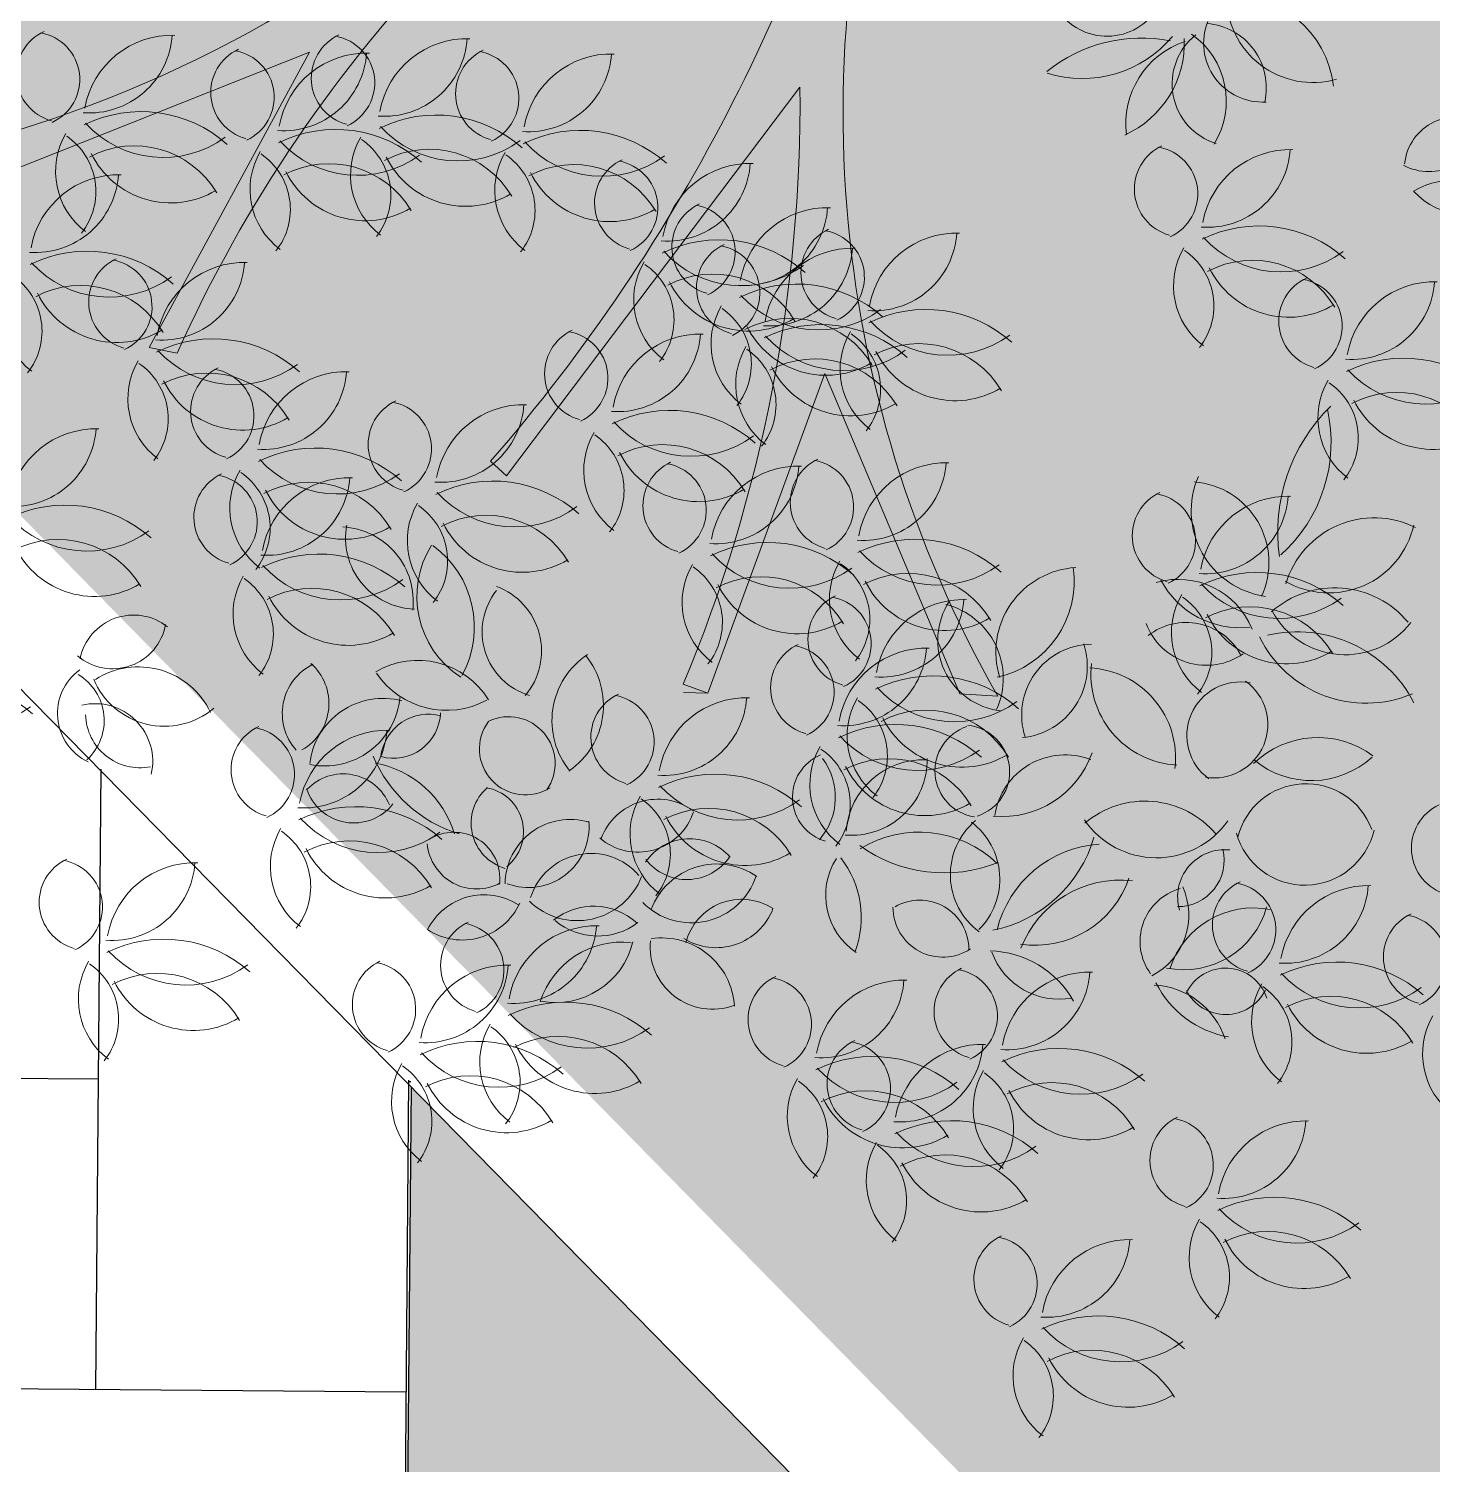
# Model space of a CAD drawing. Header units: millimetres. Extents: x 793 to 3159, y 750 to 2095.
# Drawn here: x 1207.802 to 1210.099, y 989.484 to 991.834 of the extents above; entities that cross this region are included whole.
import ezdxf

# ---------------------------------------------------------------- set-up
doc = ezdxf.new("R2010")
doc.units = ezdxf.units.MM
doc.linetypes.add('CENTER', pattern=[50.8, 31.75, -6.35, 6.35, -6.35])
doc.linetypes.add('CONTINUA', pattern=[0])
for name, color, linetype in [('A-BANQUETA', 8, 'Continuous'), ('A-PISOS', 252, 'Continuous'), ('A-VEGETACION', 65, 'Continuous')]:
    doc.layers.add(name, color=color, linetype=linetype)
doc.layers.add('JUNTA DE CONTROL', color=7, linetype='Continuous', true_color=0xf43e0b)
pattern_1 = [(50, (-2174.8441, -711.9263), (1.8218467, -0.1593909), [0.1905, -2.0955]), (355, (-2174.8441, -711.9263), (-0.3524342, 1.9105685), [0.1524, -1.6764058]), (100.451445, (-2174.6923, -711.9396), (1.4694125, 1.7511775), [0.1619001, -1.7809024]), (46.1842, (-2174.844, -711.4183), (2.7107904, -0.4204233), [0.28575, -3.14325]), (96.63556, (-2174.6182, -711.4533), (2.3740413, 2.4742612), [0.2428502, -2.671356]), (351.18415, (-2174.844, -711.4183), (2.3740413, 2.4742612), [0.2285997, -2.5145973]), (21, (-2174.5901, -711.5453), (1.5161439, -1.022652), [0.1905, -2.0955]), (326, (-2174.5901, -711.5453), (0.6180203, 1.8418797), [0.1524, -1.6764]), (71.451445, (-2174.4638, -711.6305), (2.1341642, 0.8192277), [0.1619001, -1.7808994]), (37.5, (-2174.8441, -711.9263), (0.03088603, 0.84555039), [0, -1.65608, 0, -1.7018, 0, -1.68275]), (7.5, (-2174.8441, -711.9263), (0.66819663, 1.00180575), [0, -0.97028, 0, -1.61798, 0, -0.64135]), (327.5, (-2175.4105, -711.9263), (1.35590595, -0.05728744), [0, -0.635, 0, -1.9812, 0, -2.6289]), (317.5, (-2175.6645, -711.9263), (1.4812918, 0.2542649), [0, -0.8255, 0, -1.31572, 0, -1.8669])]

# ---------------------------------------------------------------- blocks, each defined once
blk = doc.blocks.new('A$C15914C01')
at = {"layer": 'A-PISOS', "linetype": 'CONTINUA', "ltscale": 0.5}
h = blk.add_hatch(dxfattribs=at)
h.set_pattern_fill('AR-CONC', color=250, scale=0.01)
h.set_pattern_definition(pattern_1)
h.paths.add_polyline_path([(34.8168, -42.8196), (32.6278, -43.153), (34.8205, -45.9618), (37.6167, -49.5446), (37.8168, -49.3615), (37.8119, -45.957), (37.2624, -45.9569), (35.0767, -43.153)])
h.paths.add_polyline_path([(37.8168, -31.153), (31.8168, -31.153), (31.8168, -34.153), (37.8168, -34.153)])
h.paths.add_polyline_path([(37.8168, -28.153), (31.8168, -28.153), (31.8168, -31.153), (37.8168, -31.153)])
h.paths.add_polyline_path([(37.8168, -25.153), (31.8168, -25.153), (31.8168, -28.153), (37.8168, -28.153)])
h.paths.add_polyline_path([(37.8168, -22.153), (31.8168, -22.153), (31.8168, -25.153), (37.8168, -25.153)])
h.paths.add_polyline_path([(37.8168, -19.153), (31.8168, -19.153), (31.8168, -22.153), (37.8168, -22.153)])
h.paths.add_polyline_path([(37.8168, -16.153), (31.8168, -16.153), (31.8168, -19.153), (37.8168, -19.153)])
h.paths.add_polyline_path([(37.8168, -13.153), (31.8168, -13.153), (31.8168, -16.153), (37.8168, -16.153)])
h.paths.add_polyline_path([(37.8168, -10.153), (31.8168, -10.153), (31.8168, -13.153), (37.8168, -13.153)])
h.paths.add_polyline_path([(37.8168, -7.153), (31.8168, -7.153), (31.8168, -10.153), (37.8168, -10.153)])
h.paths.add_polyline_path([(37.8168, -4.153), (31.8168, -4.153), (31.8168, -7.153), (37.8168, -7.153)])
h.paths.add_polyline_path([(37.8168, -1.153), (31.8168, -1.153), (31.8168, -4.153), (37.8168, -4.153)])
h.paths.add_polyline_path([(37.8168, 1.847), (30.6868, 1.8451), (30.685, -0.9441), (31.8168, -0.2966), (31.8168, -1.153), (37.8168, -1.153)])
h.paths.add_polyline_path([(34.59, 4.845), (30.6888, 4.8472), (30.6868, 1.8451), (34.8168, 1.847), (37.8168, 1.847), (37.8222, 3.6561), (34.5899, 3.6564)])
h.paths.add_polyline_path([(34.5903, 7.847), (30.6908, 7.8447), (30.6888, 4.8472), (34.59, 4.845)])
h.paths.add_polyline_path([(34.5906, 10.845), (30.6929, 10.847), (30.6908, 7.847), (34.5903, 7.847)])
h.paths.add_polyline_path([(34.5908, 13.845), (30.695, 13.847), (30.6929, 10.8498), (34.5906, 10.845)])
h.paths.add_polyline_path([(34.5911, 16.845), (30.6969, 16.8585), (30.6949, 13.847), (34.5908, 13.845)])
h.paths.add_polyline_path([(34.5914, 19.847), (30.6989, 19.8439), (30.6969, 16.847), (34.5911, 16.845)])
h.paths.add_polyline_path([(34.5917, 22.847), (30.701, 22.847), (30.6989, 19.847), (34.5914, 19.847)])
h.paths.add_polyline_path([(34.5919, 25.845), (30.703, 25.8545), (30.701, 22.847), (34.5917, 22.847)])
h.paths.add_polyline_path([(34.5922, 28.845), (30.705, 28.847), (30.703, 25.8545), (34.5919, 25.845)])
h.paths.add_polyline_path([(34.5925, 31.845), (30.707, 31.847), (30.705, 28.8431), (34.5922, 28.845)])
h.paths.add_polyline_path([(34.5927, 34.847), (30.7091, 34.847), (30.707, 31.847), (34.5925, 31.845)])
h.paths.add_polyline_path([(34.8168, 37.847), (30.7111, 37.8474), (30.7091, 34.847), (34.5927, 34.847), (34.5929, 37.0264), (34.8167, 37.0263)])
h.paths.add_polyline_path([(34.8168, 40.847), (30.7131, 40.8474), (30.7111, 37.8474), (34.8168, 37.847)])
h.paths.add_polyline_path([(31.8168, -35.1004), (37.8168, -35.1004), (37.8168, -34.153), (31.8168, -34.153)])
h.paths.add_polyline_path([(34.8168, -42.8196), (31.8168, -38.9711), (31.8168, -42.1142), (32.6278, -43.153)])
edge = h.paths.add_edge_path()
edge.add_arc((36.3898, 42.3598), 1.2114, 269.2435, 270.7565)
edge.add_line((36.4058, 41.1485), (36.3738, 41.1485))
h.paths.add_polyline_path([(33.4212, 52.8383), (33.4232, 55.847), (30.7232, 55.8475), (30.7212, 52.8475)])
h.paths.add_polyline_path([(33.4293, 64.8439), (33.4313, 67.847), (30.7313, 67.8588), (30.7293, 64.847)])
h.paths.add_polyline_path([(33.4253, 58.8475), (33.4273, 61.8475), (30.7273, 61.8475), (30.7252, 58.8475)])
h.paths.add_polyline_path([(33.4273, 61.847), (33.4293, 64.847), (30.7293, 64.8469), (30.7273, 61.847)])
h.paths.add_polyline_path([(33.4232, 55.8473), (33.4252, 58.8443), (30.7252, 58.8521), (30.7233, 55.8475)])
h.paths.add_polyline_path([(33.4192, 49.8415), (33.4212, 52.8413), (30.7212, 52.8475), (30.7192, 49.8415)])
h.paths.add_polyline_path([(33.4172, 46.8418), (33.4192, 49.8415), (30.7192, 49.8415), (30.7171, 46.8418)])
edge = h.paths.add_edge_path()
edge.add_line((33.4164, 45.5627), (33.4172, 46.8418))
edge.add_line((33.4172, 46.8418), (30.7171, 46.8418))
edge.add_line((30.7171, 46.8418), (30.7131, 40.8474))
edge.add_line((30.7131, 40.8474), (34.8168, 40.847))
edge.add_line((34.8168, 40.847), (34.8168, 43.672))
edge.add_arc((35.4163, 45.58), 2, 180.4964, 252.5566, ccw=False)
edge = h.paths.add_edge_path()
edge.add_line((33.4183, 67.8436), (33.4463, 70.8436))
edge.add_line((33.4463, 70.8436), (31.8168, 70.8493))
edge.add_line((31.8168, 70.8493), (29.2404, 70.847))
edge.add_arc((28.732, 68.9127), 2, -0.0386, 75.2748, ccw=False)
edge.add_line((30.732, 68.9114), (30.7313, 67.8475))
edge.add_line((30.7313, 67.8475), (33.4183, 67.8436))
edge = h.paths.add_edge_path()
edge.add_line((33.4333, 70.8393), (33.4337, 71.5955))
edge.add_arc((31.4338, 71.5781), 2, 0.4964, 78.8828)
edge.add_line((31.8194, 73.5406), (31.8168, 70.847))
edge.add_line((31.8168, 70.847), (33.4333, 70.8393))
h = blk.add_hatch(dxfattribs=at)
h.set_pattern_fill('AR-HBONE', color=250, scale=0.005, angle=45)
h.set_pattern_definition([(90, (-2174.8441, -711.9263), (-0.508, 0.508), [1.524, -0.508]), (180, (-2174.8441, -711.4183), (-0.508, 0.508), [1.524, -0.508])])
h.paths.add_polyline_path([(28.8245, 0.6437), (27.8734, 1.5882), (25.8168, -0.4277), (25.8168, -1.153), (28.8168, -1.153)])
h.paths.add_polyline_path([(28.8168, -1.153), (25.8168, -1.153), (25.8168, -4.153), (28.8168, -4.153)])
h.paths.add_polyline_path([(28.8168, -4.153), (25.8168, -4.153), (25.8168, -7.153), (28.8168, -7.153)])
h.paths.add_polyline_path([(28.8168, -7.153), (25.8168, -7.153), (25.8168, -10.153), (28.8168, -10.153)])
h.paths.add_polyline_path([(28.8168, -10.153), (25.8168, -10.153), (25.8168, -13.153), (28.8168, -13.153)])
h.paths.add_polyline_path([(28.8168, -13.153), (25.8168, -13.153), (25.8168, -16.153), (28.8168, -16.153)])
h.paths.add_polyline_path([(28.8168, -16.153), (25.8168, -16.153), (25.8168, -19.153), (28.8168, -19.153)])
h.paths.add_polyline_path([(28.8168, -19.153), (25.8168, -19.153), (25.8168, -22.153), (28.8168, -22.153)])
h.paths.add_polyline_path([(28.8168, -22.153), (25.8168, -22.153), (25.8168, -25.153), (28.8168, -25.153)])
h.paths.add_polyline_path([(28.8168, -25.153), (25.8168, -25.153), (25.8168, -28.153), (28.8168, -28.153)])
h.paths.add_polyline_path([(28.8168, -28.153), (25.8168, -28.153), (25.8168, -31.153), (28.8168, -31.153)])
h.paths.add_polyline_path([(28.8168, -31.153), (25.8168, -31.153), (25.8168, -33.7825), (25.8168, -34.4282), (28.8168, -34.153)])
h.paths.add_polyline_path([(28.8168, -37.153), (27.9607, -37.1746), (28.8218, -38.2776)])
h.paths.add_polyline_path([(28.8168, -34.153), (25.8168, -34.4282), (27.9607, -37.1746), (28.8168, -37.153)])
h = blk.add_hatch(dxfattribs=at)
h.set_pattern_fill('AR-CONC', color=250, scale=0.01)
h.set_pattern_definition(pattern_1)
h.paths.add_polyline_path([(31.8168, -38.9711), (28.8168, -35.1225), (28.8218, -38.2776), (31.8168, -42.1142)])
h.paths.add_polyline_path([(28.8168, -35.1), (31.8168, -35.1), (31.8168, -0.2966), (30.6849, -0.9441), (30.4022, -0.9439), (28.8168, 0.6436)])
at = {"layer": 'A-PISOS', "color": 250, "linetype": 'CONTINUA', "ltscale": 0.5}
blk.add_line((28.8168, 0.6436), (28.8168, -35.0998), dxfattribs=at)
blk = doc.blocks.new('XR-CONJUNTO$0$A$C458D45B7')
at = {"lineweight": 0, "extrusion": (-2.43104e-07, -5.45806e-06, 1)}
blk.add_line((-0.3067, -1.749), (-0.3463, -1.7481), dxfattribs=at)
blk.add_lwpolyline([(0.1057, -1.746), (0.1681, -1.7494, -0.110183), (-0.0866, -0.95, -0.110183), (0.0225, -0.1181, 0.069274), (0.0548, -0.1083, -0.159056), (0.3751, -0.5382), (0.4313, -0.5098), (0.2694, -0.2414), (0.6188, -0.3643), (0.5483, -0.2962, -0.129481), (0.1024, -0.068, 0.184379), (0.1254, 0.0127), (0.8832, -0.1415), (0.8943, -0.0784), (0.1156, 0.0518, -0.487233), (0.1075, 0.0667, -0.157099), (0.4909, 0.4325), (0.4557, 0.4846), (0.2096, 0.2904), (0.2879, 0.6525), (0.2292, 0.5741, -0.1274), (0.063, 0.1098, -1.508538), (0.0487, 0.1166), (-0.0409, 1.3604), (-0.1014, 1.2588), (-0.0393, 0.4627, -0.187108), (-0.3498, 1.1361), (-0.3949, 1.1174), (-0.3356, 0.7801), (-0.586, 0.9428), (-0.6161, 0.9071, -0.222061), (-0.0345, 0.1193), (-0.0367, 0.1218), (-0.9935, 0.563), (-0.9683, 0.4373, -0.148996), (-0.7862, 0.3977), (-0.1177, 0.0214, -0.61159), (-0.1188, -0.006, -0.101655), (-1.381, -0.3864), (-1.4565, -0.4291), (-0.657, -0.3716, -0.12496), (-1.5382, -0.8654), (-1.5037, -0.924), (-0.968, -0.7054), (-1.2263, -1.1913), (-1.1801, -1.2004, -0.176723), (-0.0978, -0.0662, 0.164875), (-0.0374, -0.112, -0.122319), (-0.6656, -1.3725), (-0.6394, -1.3961), (-0.165, -0.7555, -0.101541), (-0.347, -1.7346), (-0.3067, -1.749), (-0.1198, -1.2235), (0.1057, -1.746)], format="xyb", close=True, dxfattribs=at)
at = {"lineweight": 0, "extrusion": (2.43104e-07, 5.45806e-06, -1)}
for centre, major_axis, start_param, end_param in [((0.5423, -0.7661), (0.1235, 0.1125, 0), 5.36207, 6.898676), ((0.673, -0.5985), (0.0953, -0.1046, 0), 0.451758, 2.314123), ((0.3358, -0.5709), (0.0714, 0.065, 0), 1.264913, 3.299305), ((0.5912, -0.6765), (0.0712, 0.0649, 0), 2.239479, 4.247459), ((0.4925, -0.7502), (0.0711, -0.0781, 0), 3.953652, 5.660875), ((-1.3694, -0.7464), (0.0578, 0.0526, 0), 2.569534, 5.006064), ((-1.4212, -0.7544), (0.0521, -0.0572, 0), 4.051015, 6.582941), ((-1.3292, -0.6723), (0.0917, -0.1007, 0), -0.777492, 0.800951), ((-1.192, -0.8251), (0.0977, -0.1073, 0), 2.477681, 3.902549), ((-0.8867, -0.7475), (0.0578, 0.0526, 0), 2.569534, 5.006064), ((-0.9384, -0.7555), (0.0521, -0.0572, 0), 4.051015, 6.582941), ((-0.8464, -0.6733), (0.0917, -0.1007, 0), -0.777492, 0.800951), ((-0.7092, -0.8262), (0.0977, -0.1073, 0), 2.477681, 3.902549), ((0.3952, -0.9166), (0.1824, 0.1661, 0), 4.763929, 5.636252), ((0.2948, -0.5436), (0.143, 0.1302, 0), 1.427963, 2.601349), ((0.5108, -0.8091), (0.1051, 0.0957, 0), 3.743488, 5.119397), ((0.2985, -0.6789), (0.1219, 0.111, 0), 0.683436, 1.880422), ((0.5462, -0.7433), (0.0689, -0.0756, 0), 1.029573, 3.198864), ((0.3985, -0.7729), (0.0993, 0.0905, 0), 6.058163, 7.566179), ((-1.051, -0.7726), (0.0578, 0.0526, 0), 2.569534, 5.006064), ((-1.1027, -0.7806), (0.0521, -0.0572, 0), 4.051015, 6.582941), ((-0.8735, -0.8513), (0.0977, -0.1073, 0), 2.477681, 3.902549), ((-0.6504, -0.7704), (0.0578, 0.0526, 0), 2.569534, 5.006064), ((-0.7022, -0.7784), (0.0521, -0.0572, 0), 4.051015, 6.582941), ((-0.6101, -0.6963), (0.0917, -0.1007, 0), -0.777492, 0.800951), ((-0.4729, -0.8491), (0.0977, -0.1073, 0), 2.477681, 3.902549), ((-1.0107, -0.6984), (0.0917, -0.1007, 0), -0.777492, 0.800951), ((-1.2408, -1.0165), (0.156, 0.1421, 0), 4.983233, 6.17178), ((-0.758, -1.0176), (0.156, 0.1421, 0), 4.983233, 6.17178), ((0.9098, -0.8788), (0.0568, -0.0624, 0), 2.393253, 4.474922), ((-0.9223, -1.0427), (0.156, 0.1421, 0), 4.983233, 6.17178), ((-0.5218, -1.0405), (0.156, 0.1421, 0), 4.983233, 6.17178), ((0.8645, -0.7958), (0.0594, -0.0652, 0), -0.726496, 1.218619), ((-1.259, -0.9037), (0.0909, 0.0828, 0), 2.943806, 4.400315), ((-1.2077, -0.7087), (0.1269, 0.1155, 0), 1.666781, 3.133707), ((-1.2519, -1.0183), (0.1055, -0.1158, 0), 3.38331, 4.908592), ((-0.7763, -0.9048), (0.0909, 0.0828, 0), 2.943806, 4.400315), ((-0.725, -0.7098), (0.1269, 0.1155, 0), 1.666781, 3.133707), ((-0.7691, -1.0194), (0.1055, -0.1158, 0), 3.38331, 4.908592), ((-1.4256, -0.9381), (0.0813, 0.074, 0), 6.042078, 7.680112), ((-0.9405, -0.9299), (0.0909, 0.0828, 0), 2.943806, 4.400315), ((-0.8892, -0.7349), (0.1269, 0.1155, 0), 1.666781, 3.133707), ((-0.9334, -1.0445), (0.1055, -0.1158, 0), 3.38331, 4.908592), ((-0.9429, -0.9392), (0.0813, 0.074, 0), 6.042078, 7.680112), ((-0.54, -0.9277), (0.0909, 0.0828, 0), 2.943806, 4.400315), ((-0.4887, -0.7327), (0.1269, 0.1155, 0), 1.666781, 3.133707), ((-0.5328, -1.0423), (0.1055, -0.1158, 0), 3.38331, 4.908592), ((0.4619, -0.9165), (0.0578, 0.0526, 0), 2.569534, 5.006064), ((0.4102, -0.9246), (0.0521, -0.0572, 0), 4.051015, 6.582941), ((0.5022, -0.8424), (0.0917, -0.1007, 0), -0.777492, 0.800951), ((0.6394, -0.9952), (0.0977, -0.1073, 0), 2.477681, 3.902549), ((-1.1946, -0.8098), (0.0974, -0.107, 0), 0.190237, 1.841773), ((-1.1071, -0.9643), (0.0813, 0.074, 0), 6.042078, 7.680112), ((-0.7118, -0.8109), (0.0974, -0.107, 0), 0.190237, 1.841773), ((-0.7066, -0.9621), (0.0813, 0.074, 0), 6.042078, 7.680112), ((-0.4213, -0.9474), (0.0578, 0.0526, 0), 2.569534, 5.006064), ((-0.4731, -0.9554), (0.0521, -0.0572, 0), 4.051015, 6.582941), ((-0.3811, -0.8732), (0.0917, -0.1007, 0), -0.777492, 0.800951), ((-0.2439, -1.0261), (0.0977, -0.1073, 0), 2.477681, 3.902549), ((0.9106, -1.0346), (0.0926, -0.1017, 0), 3.353254, 4.564957), ((-1.4151, -0.9016), (0.0917, -0.1007, 0), -0.777492, 0.800951), ((-1.2779, -1.0544), (0.0977, -0.1073, 0), 2.477681, 3.902549), ((-0.8761, -0.836), (0.0974, -0.107, 0), 0.190237, 1.841773), ((-0.4756, -0.8338), (0.0974, -0.107, 0), 0.190237, 1.841773), ((0.926, -0.8367), (0.0863, 0.0786, 0), 1.589818, 3.127586), ((-0.2941, -1.0186), (0.0578, 0.0526, 0), 2.569534, 5.006064), ((-0.3459, -1.0266), (0.0521, -0.0572, 0), 4.051015, 6.582941), ((-0.2539, -0.9445), (0.0917, -0.1007, 0), -0.777492, 0.800951), ((-0.1167, -1.0973), (0.0977, -0.1073, 0), 2.477681, 3.902549), ((0.5906, -1.1866), (0.156, 0.1421, 0), 4.983233, 6.17178), ((-0.2927, -1.2175), (0.156, 0.1421, 0), 4.983233, 6.17178), ((-0.0824, -1.0582), (0.0578, 0.0526, 0), 2.569534, 5.006064), ((-0.1341, -1.0662), (0.0521, -0.0572, 0), 4.051015, 6.582941), ((-0.0421, -0.9841), (0.0917, -0.1007, 0), -0.777492, 0.800951), ((0.0951, -1.1369), (0.0977, -0.1073, 0), 2.477681, 3.902549), ((0.6236, -0.8789), (0.1269, 0.1155, 0), 1.666781, 3.133707), ((-1.3268, -1.2458), (0.156, 0.1421, 0), 4.983233, 6.17178), ((-0.2596, -0.9097), (0.1269, 0.1155, 0), 1.666781, 3.133707), ((-0.2531, -1.0846), (0.0578, 0.0526, 0), 2.569534, 5.006064), ((-0.3048, -1.0927), (0.0521, -0.0572, 0), 4.051015, 6.582941), ((-0.2128, -1.0105), (0.0917, -0.1007, 0), -0.777492, 0.800951), ((-0.0756, -1.1634), (0.0977, -0.1073, 0), 2.477681, 3.902549), ((0.5723, -1.0738), (0.0909, 0.0828, 0), 2.943806, 4.400315), ((0.4057, -1.1082), (0.0813, 0.074, 0), 6.042078, 7.680112), ((0.5795, -1.1885), (0.1055, -0.1158, 0), 3.38331, 4.908592), ((-1.2937, -0.9381), (0.1269, 0.1155, 0), 1.666781, 3.133707), ((-1.2476, -1.1172), (0.0578, 0.0526, 0), 2.569534, 5.006064), ((-1.2994, -1.1252), (0.0521, -0.0572, 0), 4.051015, 6.582941), ((-1.2073, -1.043), (0.0917, -0.1007, 0), -0.777492, 0.800951), ((-1.0702, -1.1959), (0.0977, -0.1073, 0), 2.477681, 3.902549), ((-0.3109, -1.1047), (0.0909, 0.0828, 0), 2.943806, 4.400315), ((-0.4775, -1.1391), (0.0813, 0.074, 0), 6.042078, 7.680112), ((-0.3038, -1.2193), (0.1055, -0.1158, 0), 3.38331, 4.908592), ((0.6368, -0.9799), (0.0974, -0.107, 0), 0.190237, 1.841773), ((-1.345, -1.133), (0.0909, 0.0828, 0), 2.943806, 4.400315), ((-1.5116, -1.1674), (0.0813, 0.074, 0), 6.042078, 7.680112), ((-1.3378, -1.2477), (0.1055, -0.1158, 0), 3.38331, 4.908592), ((-0.2465, -1.0107), (0.0974, -0.107, 0), 0.190237, 1.841773), ((-0.1655, -1.2887), (0.156, 0.1421, 0), 4.983233, 6.17178), ((0.7002, -1.1307), (0.0578, 0.0526, 0), 2.569534, 5.006064), ((0.6485, -1.1387), (0.0521, -0.0572, 0), 4.051015, 6.582941), ((0.7405, -1.0565), (0.0917, -0.1007, 0), -0.777492, 0.800951), ((0.8777, -1.2094), (0.0977, -0.1073, 0), 2.477681, 3.902549), ((-1.2805, -1.0391), (0.0974, -0.107, 0), 0.190237, 1.841773), ((-0.1324, -0.9809), (0.1269, 0.1155, 0), 1.666781, 3.133707), ((0.0463, -1.3283), (0.156, 0.1421, 0), 4.983233, 6.17178), ((-0.1837, -1.1759), (0.0909, 0.0828, 0), 2.943806, 4.400315), ((-0.3503, -1.2103), (0.0813, 0.074, 0), 6.042078, 7.680112), ((-0.1766, -1.2906), (0.1055, -0.1158, 0), 3.38331, 4.908592), ((-0.1245, -1.3547), (0.156, 0.1421, 0), 4.983233, 6.17178), ((-0.1193, -1.082), (0.0974, -0.107, 0), 0.190237, 1.841773), ((0.0793, -1.0205), (0.1269, 0.1155, 0), 1.666781, 3.133707), ((-1.119, -1.3873), (0.156, 0.1421, 0), 4.983233, 6.17178), ((-0.5005, -1.2274), (0.0578, 0.0526, 0), 2.569534, 5.006064), ((-0.5522, -1.2354), (0.0521, -0.0572, 0), 4.051015, 6.582941), ((-0.4602, -1.1532), (0.0917, -0.1007, 0), -0.777492, 0.800951), ((-0.323, -1.3061), (0.0977, -0.1073, 0), 2.477681, 3.902549), ((-0.0914, -1.047), (0.1269, 0.1155, 0), 1.666781, 3.133707), ((0.028, -1.2155), (0.0909, 0.0828, 0), 2.943806, 4.400315), ((-0.1385, -1.2499), (0.0813, 0.074, 0), 6.042078, 7.680112), ((0.0352, -1.3301), (0.1055, -0.1158, 0), 3.38331, 4.908592), ((0.8289, -1.4008), (0.156, 0.1421, 0), 4.983233, 6.17178), ((-1.0859, -1.0795), (0.1269, 0.1155, 0), 1.666781, 3.133707), ((-0.1427, -1.2419), (0.0909, 0.0828, 0), 2.943806, 4.400315), ((-0.3093, -1.2764), (0.0813, 0.074, 0), 6.042078, 7.680112), ((-0.1355, -1.3566), (0.1055, -0.1158, 0), 3.38331, 4.908592), ((0.0925, -1.1216), (0.0974, -0.107, 0), 0.190237, 1.841773), ((-1.1372, -1.2745), (0.0909, 0.0828, 0), 2.943806, 4.400315), ((-1.3038, -1.3089), (0.0813, 0.074, 0), 6.042078, 7.680112), ((-1.13, -1.3891), (0.1055, -0.1158, 0), 3.38331, 4.908592), ((-0.0782, -1.148), (0.0974, -0.107, 0), 0.190237, 1.841773), ((0.862, -1.093), (0.1269, 0.1155, 0), 1.666781, 3.133707), ((-1.0791, -1.2944), (0.0578, 0.0526, 0), 2.569534, 5.006064), ((-1.1309, -1.3025), (0.0521, -0.0572, 0), 4.051015, 6.582941), ((-1.0388, -1.2203), (0.0917, -0.1007, 0), -0.777492, 0.800951), ((-0.9017, -1.3731), (0.0977, -0.1073, 0), 2.477681, 3.902549), ((0.8106, -1.288), (0.0909, 0.0828, 0), 2.943806, 4.400315), ((0.6441, -1.3224), (0.0813, 0.074, 0), 6.042078, 7.680112), ((0.8178, -1.4026), (0.1055, -0.1158, 0), 3.38331, 4.908592), ((-1.0728, -1.1806), (0.0974, -0.107, 0), 0.190237, 1.841773), ((0.8751, -1.194), (0.0974, -0.107, 0), 0.190237, 1.841773), ((-0.7881, -1.3457), (0.0578, 0.0526, 0), 2.569534, 5.006064), ((-0.8399, -1.3537), (0.0521, -0.0572, 0), 4.051015, 6.582941), ((-0.7479, -1.2715), (0.0917, -0.1007, 0), -0.777492, 0.800951), ((-0.6107, -1.4244), (0.0977, -0.1073, 0), 2.477681, 3.902549), ((-0.3719, -1.4975), (0.156, 0.1421, 0), 4.983233, 6.17178), ((0.9141, -1.4743), (0.1955, -0.2147, 0), 2.163971, 3.093217), ((0.463, -1.3312), (0.166, -0.1823, 0), -1.064666, -0.000104), ((-0.3388, -1.1897), (0.1269, 0.1155, 0), 1.666781, 3.133707), ((-1.4478, -1.3176), (0.0917, -0.1007, 0), -0.777492, 0.800951), ((-1.3106, -1.4705), (0.0977, -0.1073, 0), 2.477681, 3.902549), ((-0.9505, -1.5645), (0.156, 0.1421, 0), 4.983233, 6.17178), ((-0.3901, -1.3847), (0.0909, 0.0828, 0), 2.943806, 4.400315), ((-0.5567, -1.4191), (0.0813, 0.074, 0), 6.042078, 7.680112), ((-0.3829, -1.4993), (0.1055, -0.1158, 0), 3.38331, 4.908592), ((-0.3256, -1.2908), (0.0974, -0.107, 0), 0.190237, 1.841773), ((-0.9174, -1.2568), (0.1269, 0.1155, 0), 1.666781, 3.133707), ((-0.3375, -1.442), (0.0578, 0.0526, 0), 2.569534, 5.006064), ((-0.3893, -1.45), (0.0521, -0.0572, 0), 4.051015, 6.582941), ((-0.2972, -1.3679), (0.0917, -0.1007, 0), -0.777492, 0.800951), ((-0.16, -1.5207), (0.0977, -0.1073, 0), 2.477681, 3.902549), ((-0.0964, -1.4345), (0.0578, 0.0526, 0), 2.569534, 5.006064), ((-0.1482, -1.4425), (0.0521, -0.0572, 0), 4.051015, 6.582941), ((-0.0562, -1.3603), (0.0917, -0.1007, 0), -0.777492, 0.800951), ((0.081, -1.5132), (0.0977, -0.1073, 0), 2.477681, 3.902549), ((-1.0722, -1.4679), (0.0578, 0.0526, 0), 2.569534, 5.006064), ((-1.1239, -1.4759), (0.0521, -0.0572, 0), 4.051015, 6.582941), ((-0.9687, -1.4517), (0.0909, 0.0828, 0), 2.943806, 4.400315), ((-1.1353, -1.4861), (0.0813, 0.074, 0), 6.042078, 7.680112), ((-1.0319, -1.3937), (0.0917, -0.1007, 0), -0.777492, 0.800951), ((-0.8947, -1.5466), (0.0977, -0.1073, 0), 2.477681, 3.902549), ((-0.9615, -1.5664), (0.1055, -0.1158, 0), 3.38331, 4.908592), ((-0.6595, -1.6158), (0.156, 0.1421, 0), 4.983233, 6.17178), ((0.6228, -1.4419), (0.095, -0.1043, 0), 0.869755, 2.711845), ((0.477, -1.5278), (0.0893, -0.0981, 0), 3.949733, 5.869629), ((-0.9043, -1.3578), (0.0974, -0.107, 0), 0.190237, 1.841773), ((-0.6264, -1.308), (0.1269, 0.1155, 0), 1.666781, 3.133707), ((0.4638, -1.4838), (0.0578, 0.0526, 0), 2.569534, 5.006064), ((0.412, -1.4919), (0.0521, -0.0572, 0), 4.051015, 6.582941), ((0.5041, -1.4097), (0.0917, -0.1007, 0), -0.777492, 0.800951), ((0.6413, -1.5626), (0.0977, -0.1073, 0), 2.477681, 3.902549), ((-1.3594, -1.6618), (0.156, 0.1421, 0), 4.983233, 6.17178), ((-0.6777, -1.503), (0.0909, 0.0828, 0), 2.943806, 4.400315), ((-0.8443, -1.5374), (0.0813, 0.074, 0), 6.042078, 7.680112), ((-0.6706, -1.6176), (0.1055, -0.1158, 0), 3.38331, 4.908592), ((0.783, -1.6027), (0.1018, -0.1118, 0), 2.590682, 4.333365), ((-1.3264, -1.3541), (0.1269, 0.1155, 0), 1.666781, 3.133707), ((-0.7854, -1.4992), (0.0784, -0.0861, 0), 0.761161, 2.48284), ((-0.6133, -1.4091), (0.0974, -0.107, 0), 0.190237, 1.841773), ((0.0322, -1.7046), (0.156, 0.1421, 0), 4.983233, 6.17178), ((0.7069, -1.433), (0.0958, -0.1052, 0), -0.620898, 1.257402), ((-1.3705, -1.6637), (0.1055, -0.1158, 0), 3.38331, 4.908592), ((-0.9118, -1.6039), (0.082, -0.09, 0), 3.922895, 5.563815), ((-0.2089, -1.7121), (0.156, 0.1421, 0), 4.983233, 6.17178), ((-1.3132, -1.4551), (0.0974, -0.107, 0), 0.190237, 1.841773), ((-0.9435, -1.738), (0.156, 0.1421, 0), 4.983233, 6.17178), ((-0.6264, -1.5932), (0.1167, 0.1063, 0), 2.876809, 4.428757), ((-0.8545, -1.6456), (0.111, -0.1219, 0), 4.499583, 5.944826), ((-0.1758, -1.4043), (0.1269, 0.1155, 0), 1.666781, 3.133707), ((0.0653, -1.3968), (0.1269, 0.1155, 0), 1.666781, 3.133707), ((0.5924, -1.7539), (0.156, 0.1421, 0), 4.983233, 6.17178), ((-0.9105, -1.4302), (0.1269, 0.1155, 0), 1.666781, 3.133707), ((-0.2271, -1.5993), (0.0909, 0.0828, 0), 2.943806, 4.400315), ((-0.3937, -1.6337), (0.0813, 0.074, 0), 6.042078, 7.680112), ((-0.2199, -1.714), (0.1055, -0.1158, 0), 3.38331, 4.908592), ((0.014, -1.5918), (0.0909, 0.0828, 0), 2.943806, 4.400315), ((-0.1526, -1.6262), (0.0813, 0.074, 0), 6.042078, 7.680112), ((0.0211, -1.7064), (0.1055, -0.1158, 0), 3.38331, 4.908592), ((0.3027, -1.6758), (0.1024, 0.0933, 0), 3.565307, 5.386182), ((0.1309, -1.5621), (0.1185, 0.1079, 0), 0.583209, 2.085095), ((0.4627, -1.6858), (0.0965, 0.0879, 0), 5.163098, 6.626384), ((-0.9618, -1.6252), (0.0909, 0.0828, 0), 2.943806, 4.400315), ((-1.1284, -1.6596), (0.0813, 0.074, 0), 6.042078, 7.680112), ((-0.9546, -1.7398), (0.1055, -0.1158, 0), 3.38331, 4.908592), ((-0.1627, -1.5054), (0.0974, -0.107, 0), 0.190237, 1.841773), ((0.0784, -1.4979), (0.0974, -0.107, 0), 0.190237, 1.841773), ((0.5621, -1.4865), (0.099, -0.1087, 0), 0.621866, 1.808522), ((0.6255, -1.4462), (0.1269, 0.1155, 0), 1.666781, 3.133707), ((0.7191, -1.723), (0.1155, 0.1052, 0), 4.718896, 6.320013), ((-0.8973, -1.5313), (0.0974, -0.107, 0), 0.190237, 1.841773), ((-0.5678, -1.6507), (0.0806, 0.0734, 0), 2.594914, 4.537615), ((-0.6921, -1.6834), (0.0834, 0.0759, 0), 5.793524, 7.714733), ((-0.0655, -1.658), (0.0578, 0.0526, 0), 2.569534, 5.006064), ((-0.1173, -1.666), (0.0521, -0.0572, 0), 4.051015, 6.582941), ((-0.0252, -1.5838), (0.0917, -0.1007, 0), -0.777492, 0.800951), ((0.112, -1.7367), (0.0977, -0.1073, 0), 2.477681, 3.902549), ((0.1852, -1.6575), (0.086, 0.0783, 0), 2.417191, 4.449233), ((0.5742, -1.6411), (0.0909, 0.0828, 0), 2.943806, 4.400315), ((0.4076, -1.6756), (0.0813, 0.074, 0), 6.042078, 7.680112), ((0.5814, -1.7558), (0.1055, -0.1158, 0), 3.38331, 4.908592), ((0.0519, -1.7212), (0.0841, -0.0923, 0), 4.121445, 5.863655), ((0.6386, -1.5472), (0.0974, -0.107, 0), 0.190237, 1.841773), ((0.7347, -1.5407), (0.1002, 0.0912, 0), 1.386642, 3.372135), ((-1.2818, -1.6299), (0.0592, -0.0651, 0), -0.667272, 1.44118), ((-1.2467, -1.719), (0.0602, -0.0661, 0), 2.502227, 4.54115), ((0.508, -1.5903), (0.0709, -0.0778, 0), 0.120299, 1.944748), ((0.4762, -1.7275), (0.0685, -0.0752, 0), 3.211817, 4.937174), ((0.659, -1.8548), (0.145, -0.1593, 0), 3.642263, 4.961959), ((-0.1257, -1.738), (0.0578, 0.0526, 0), 2.569534, 5.006064), ((0.3233, -1.7786), (0.0857, 0.0781, 0), 3.557171, 5.425825), ((0.1962, -1.6996), (0.0871, 0.0794, 0), 0.417724, 2.199452), ((0.7689, -1.5609), (0.1308, -0.1436, 0), 0.328466, 1.844368), ((-0.7802, -1.8349), (0.0912, -0.1001, 0), 3.336911, 4.892596), ((-0.4314, -1.795), (0.096, 0.0875, 0), 3.183323, 4.85961), ((-0.6069, -1.7718), (0.0959, 0.0873, 0), 0.047939, 1.69324), ((-0.1774, -1.746), (0.0521, -0.0572, 0), 4.051015, 6.582941), ((-0.0854, -1.6638), (0.0917, -0.1007, 0), -0.777492, 0.800951), ((0.0518, -1.8167), (0.0977, -0.1073, 0), 2.477681, 3.902549), ((-1.2377, -1.845), (0.088, -0.0966, 0), 3.302682, 4.998485), ((-0.9126, -1.7877), (0.0666, 0.0606, 0), 3.142668, 4.98287), ((-1.0139, -1.7723), (0.0647, 0.0589, 0), 6.162681, 8.065967), ((0.0631, -1.9281), (0.156, 0.1421, 0), 4.983233, 6.17178), ((0.4688, -1.7106), (0.11, 0.1002, 0), 2.356072, 3.990407), ((0.3124, -1.849), (0.0993, -0.1091, 0), 3.920668, 5.558542), ((-1.5505, -1.9517), (0.156, 0.1421, 0), 4.983233, 6.17178), ((-1.2828, -1.7911), (0.0649, 0.0591, 0), 2.74486, 4.817126), ((-1.3815, -1.8033), (0.0647, 0.0589, 0), 5.980387, 7.844259), ((-1.1965, -1.6859), (0.0927, 0.0844, 0), 1.60107, 3.477305), ((-0.7353, -1.6424), (0.1023, 0.0932, 0), 1.804244, 3.275247), ((0.0962, -1.6203), (0.1269, 0.1155, 0), 1.666781, 3.133707), ((0.5658, -1.8099), (0.0649, 0.0591, 0), 2.928423, 5.62201), ((0.5228, -1.7922), (0.0647, 0.0589, 0), 6.067305, 8.748552), ((-1.5174, -1.6439), (0.1269, 0.1155, 0), 1.666781, 3.133707), ((-0.8369, -1.8829), (0.0813, -0.0892, 0), 2.416196, 4.128775), ((-0.9339, -1.7499), (0.0834, -0.0916, 0), -0.747496, 0.92333), ((-0.4192, -1.8221), (0.0578, 0.0526, 0), 2.569534, 5.006064), ((-0.471, -1.8301), (0.0521, -0.0572, 0), 4.051015, 6.582941), ((-0.3789, -1.7479), (0.0917, -0.1007, 0), -0.777492, 0.800951), ((-0.2418, -1.9008), (0.0977, -0.1073, 0), 2.477681, 3.902549), ((0.0449, -1.8153), (0.0909, 0.0828, 0), 2.943806, 4.400315), ((-0.1217, -1.8497), (0.0813, 0.074, 0), 6.042078, 7.680112), ((0.0521, -1.9299), (0.1055, -0.1158, 0), 3.38331, 4.908592), ((-1.3086, -1.8699), (0.07, 0.0637, 0), 5.213427, 7.235231), ((-0.7627, -1.8661), (0.0529, -0.0581, 0), 2.437983, 4.133669), ((-0.8209, -1.7829), (0.052, -0.0571, 0), -0.805592, 0.99457), ((-0.6317, -1.8666), (0.0514, -0.0564, 0), 3.434396, 6.048526), ((0.003, -2.0081), (0.156, 0.1421, 0), 4.983233, 6.17178), ((-1.2355, -1.7906), (0.0599, -0.0658, 0), 0.537292, 2.273403), ((-0.604, -1.8427), (0.0508, -0.0558, 0), 0.167275, 2.931559), ((0.1093, -1.7214), (0.0974, -0.107, 0), 0.190237, 1.841773), ((0.1426, -1.8717), (0.0564, 0.0514, 0), 2.451914, 5.122844), ((0.1123, -1.8734), (0.0513, -0.0564, 0), 3.974747, 6.706127), ((0.6938, -1.9628), (0.1114, 0.1015, 0), 4.670271, 6.083992), ((-1.0074, -1.8808), (0.0578, 0.0526, 0), 2.569534, 5.006064), ((-1.0591, -1.8888), (0.0521, -0.0572, 0), 4.051015, 6.582941), ((-0.9671, -1.8066), (0.0917, -0.1007, 0), -0.777492, 0.800951), ((-0.8299, -1.9595), (0.0977, -0.1073, 0), 2.477681, 3.902549), ((0.0361, -1.7003), (0.1269, 0.1155, 0), 1.666781, 3.133707), ((-0.0081, -2.0099), (0.1055, -0.1158, 0), 3.38331, 4.908592), ((-0.0914, -1.917), (0.0506, -0.0555, 0), 1.010889, 3.47331), ((-0.0153, -1.8953), (0.0909, 0.0828, 0), 2.943806, 4.400315), ((-0.202, -1.918), (0.0782, 0.0712, 0), 0.087647, 1.448523), ((-0.1818, -1.9297), (0.0813, 0.074, 0), 6.042078, 7.680112), ((-0.0705, -1.855), (0.0836, -0.0918, 0), -0.851667, 0.813229), ((0.0484, -1.9811), (0.0936, 0.0853, 0), 3.9493, 5.480078), ((0.1747, -1.7893), (0.1161, 0.1058, 0), 1.073021, 2.387841), ((0.2802, -1.9608), (0.0861, 0.0784, 0), 4.018379, 5.808748), ((0.6811, -1.7353), (0.109, 0.0992, 0), 1.559887, 2.985463), ((-0.6479, -1.7687), (0.1504, -0.1652, 0), 1.026125, 1.904449), ((-0.8791, -2.0337), (0.1131, -0.1242, 0), 4.05378, 5.144977), ((-0.2906, -2.0922), (0.156, 0.1421, 0), 4.983233, 6.17178), ((0.0492, -1.8013), (0.0974, -0.107, 0), 0.190237, 1.841773), ((-0.9013, -1.9679), (0.0549, -0.0603, 0), 3.061552, 5.056317), ((-0.2575, -1.7844), (0.1269, 0.1155, 0), 1.666781, 3.133707), ((0.6749, -2.0027), (0.0773, -0.0849, 0), 2.540907, 5.084101), ((-0.8787, -2.1509), (0.156, 0.1421, 0), 4.983233, 6.17178), ((-0.8847, -1.8854), (0.0601, 0.0547, 0), 1.393449, 3.554503), ((-0.6148, -1.9644), (0.057, 0.0519, 0), 2.578652, 4.726233), ((-0.6793, -1.9791), (0.0541, 0.0493, 0), 5.612257, 7.909224), ((-0.3859, -2.0219), (0.0731, 0.0665, 0), 4.229845, 6.060505), ((-0.3088, -1.9794), (0.0909, 0.0828, 0), 2.943806, 4.400315), ((-0.4754, -2.0138), (0.0813, 0.074, 0), 6.042078, 7.680112), ((-0.3017, -2.094), (0.1055, -0.1158, 0), 3.38331, 4.908592), ((0.4118, -2.0705), (0.1022, -0.1122, 0), 3.166321, 4.746743), ((0.9254, -1.9911), (0.0578, 0.0526, 0), 2.569534, 5.006064), ((-0.4195, -1.9143), (0.0708, 0.0645, 0), 1.04514, 3.011148), ((0.4287, -1.8685), (0.0962, -0.1057, 0), -0.22961, 1.697981), ((-0.8456, -1.8431), (0.1269, 0.1155, 0), 1.666781, 3.133707), ((-0.529, -2.0638), (0.0786, 0.0716, 0), 3.876768, 5.736712), ((-0.5982, -1.9703), (0.0669, -0.0735, 0), -0.935183, 1.086705), ((-0.2444, -1.8855), (0.0974, -0.107, 0), 0.190237, 1.841773), ((0.0431, -2.1571), (0.124, -0.1362, 0), 3.319613, 4.638387), ((0.2091, -2.0412), (0.0781, -0.0858, 0), 1.365148, 3.170115), ((0.0571, -2.0498), (0.0865, 0.0788, 0), 6.08891, 7.797405), ((0.6723, -1.9376), (0.0783, -0.086, 0), -0.613396, 2.029773), ((-0.8969, -2.0381), (0.0909, 0.0828, 0), 2.943806, 4.400315), ((-1.0635, -2.0725), (0.0813, 0.074, 0), 6.042078, 7.680112), ((-0.8898, -2.1527), (0.1055, -0.1158, 0), 3.38331, 4.908592), ((-0.7195, -2.0556), (0.0557, 0.0507, 0), 4.867473, 7.140226), ((-0.3332, -2.0743), (0.0644, 0.0586, 0), 4.465016, 6.303995), ((0.0809, -1.8037), (0.1587, -0.1742, 0), 0.345184, 1.356009), ((0.1198, -1.9213), (0.1593, 0.1451, 0), 1.00711, 2.105119), ((0.3506, -2.1743), (0.1247, -0.1369, 0), 2.543031, 3.801704), ((0.5426, -2.0743), (0.0571, 0.052, 0), 3.585355, 5.548075), ((0.4651, -2.0153), (0.056, 0.051, 0), 0.48544, 2.307087), ((-0.8325, -1.9442), (0.0974, -0.107, 0), 0.190237, 1.841773), ((-0.6826, -1.9915), (0.0601, 0.0547, 0), 1.804241, 3.776705), ((-0.4944, -2.1165), (0.0698, -0.0766, 0), 2.607937, 4.729847), ((-0.3391, -1.9696), (0.057, -0.0625, 0), -0.246584, 1.641422), ((0.0019, -2.0768), (0.0758, -0.0832, 0), 1.317084, 2.865627), ((-0.2105, -2.1149), (0.1171, 0.1067, 0), 0.067922, 1.089621), ((-1.3195, -2.1006), (0.0578, 0.0526, 0), 2.569534, 5.006064), ((-1.3713, -2.1086), (0.0521, -0.0572, 0), 4.051015, 6.582941), ((-1.2793, -2.0264), (0.0917, -0.1007, 0), -0.777492, 0.800951), ((-1.1421, -2.1793), (0.0977, -0.1073, 0), 2.477681, 3.902549), ((-0.2882, -2.1431), (0.0849, 0.0774, 0), 4.235337, 6.046289), ((0.3727, -2.2226), (0.1287, 0.1172, 0), 4.23806, 5.558372), ((-0.5177, -2.0103), (0.0834, 0.0759, 0), 1.098371, 3.068093), ((-0.3311, -2.0131), (0.0826, 0.0753, 0), 1.049221, 3.093477), ((0.232, -1.995), (0.1087, -0.1193, 0), -0.517411, 0.883582), ((0.4944, -2.1477), (0.0664, 0.0605, 0), 3.241774, 5.168831), ((0.3716, -2.1055), (0.0756, -0.083, 0), -1.266144, 0.247817), ((0.6009, -2.1201), (0.0578, 0.0526, 0), 2.569534, 5.006064), ((0.5491, -2.1281), (0.0521, -0.0572, 0), 4.051015, 6.582941), ((0.6412, -2.0459), (0.0917, -0.1007, 0), -0.777492, 0.800951), ((0.7784, -2.1988), (0.0977, -0.1073, 0), 2.477681, 3.902549), ((-0.6686, -2.1858), (0.0698, -0.0767, 0), 2.766974, 4.44246), ((-0.4892, -2.2044), (0.0709, -0.0778, 0), 3.19712, 4.606252), ((-0.2473, -2.1796), (0.0695, 0.0633, 0), 4.11451, 6.021325), ((0.0442, -2.1647), (0.0594, 0.0541, 0), 4.913936, 7.019776), ((0.4753, -2.0536), (0.0947, -0.104, 0), -0.571332, 0.931252), ((0.5907, -2.2354), (0.0966, -0.106, 0), 2.611195, 4.065193), ((-0.7056, -2.0532), (0.0696, -0.0764, 0), -0.413826, 1.312985), ((-0.29, -2.0656), (0.0737, 0.0671, 0), 1.096087, 2.860218), ((0.0814, -2.0955), (0.0605, 0.0551, 0), 1.717436, 3.872544), ((0.8812, -2.1699), (0.0578, 0.0526, 0), 2.569534, 5.006064), ((0.8295, -2.178), (0.0521, -0.0572, 0), 4.051015, 6.582941), ((-0.6616, -2.1976), (0.0578, 0.0526, 0), 2.569534, 5.006064), ((-0.7134, -2.2057), (0.0521, -0.0572, 0), 4.051015, 6.582941), ((-0.6214, -2.1235), (0.0917, -0.1007, 0), -0.777492, 0.800951), ((-0.4842, -2.2764), (0.0977, -0.1073, 0), 2.477681, 3.902549), ((-0.484, -2.0394), (0.0731, -0.0803, 0), 0.082053, 1.427671), ((-1.1909, -2.3707), (0.156, 0.1421, 0), 4.983233, 6.17178), ((-0.4426, -2.297), (0.1031, 0.0939, 0), 4.176659, 5.555724), ((-0.5518, -2.1279), (0.0872, -0.0958, 0), -0.604362, 0.920285), ((-0.2948, -2.1637), (0.0757, 0.0689, 0), 1.95551, 3.964827), ((-0.3769, -2.2689), (0.0879, 0.08, 0), 5.29327, 6.951225), ((-1.1578, -2.0629), (0.1269, 0.1155, 0), 1.666781, 3.133707), ((0.1574, -2.326), (0.118, 0.1075, 0), 5.462246, 6.506525), ((0.272, -2.1268), (0.0869, 0.0791, 0), 2.121846, 3.517128), ((0.7295, -2.3902), (0.156, 0.1421, 0), 4.983233, 6.17178), ((-1.2091, -2.2579), (0.0909, 0.0828, 0), 2.943806, 4.400315), ((-1.3757, -2.2923), (0.0813, 0.074, 0), 6.042078, 7.680112), ((-1.202, -2.3725), (0.1055, -0.1158, 0), 3.38331, 4.908592), ((-0.8054, -2.2632), (0.0578, 0.0526, 0), 2.569534, 5.006064), ((-0.8572, -2.2712), (0.0521, -0.0572, 0), 4.051015, 6.582941), ((-0.7651, -2.1891), (0.0917, -0.1007, 0), -0.777492, 0.800951), ((-0.6279, -2.3419), (0.0977, -0.1073, 0), 2.477681, 3.902549), ((0.1466, -2.2658), (0.0578, 0.0526, 0), 2.569534, 5.006064), ((0.0949, -2.2738), (0.0521, -0.0572, 0), 4.051015, 6.582941), ((0.1869, -2.1917), (0.0917, -0.1007, 0), -0.777492, 0.800951), ((0.3241, -2.3445), (0.0977, -0.1073, 0), 2.477681, 3.902549), ((0.5455, -2.2619), (0.0525, 0.0478, 0), 4.308395, 6.697311), ((0.7626, -2.0824), (0.1269, 0.1155, 0), 1.666781, 3.133707), ((-1.1447, -2.164), (0.0974, -0.107, 0), 0.190237, 1.841773), ((-0.1575, -2.2819), (0.0578, 0.0526, 0), 2.569534, 5.006064), ((-0.2092, -2.29), (0.0521, -0.0572, 0), 4.051015, 6.582941), ((-0.1172, -2.2078), (0.0917, -0.1007, 0), -0.777492, 0.800951), ((0.02, -2.3606), (0.0977, -0.1073, 0), 2.477681, 3.902549), ((0.4237, -2.3478), (0.0947, 0.0862, 0), 5.4867, 6.696734), ((0.5785, -2.1404), (0.1114, -0.1224, 0), 0.907109, 1.835464), ((0.5454, -2.1943), (0.0536, 0.0488, 0), 1.197735, 3.396556), ((0.7113, -2.2774), (0.0909, 0.0828, 0), 2.943806, 4.400315), ((0.5447, -2.3118), (0.0813, 0.074, 0), 6.042078, 7.680112), ((0.7185, -2.392), (0.1055, -0.1158, 0), 3.38331, 4.908592), ((-0.533, -2.4677), (0.156, 0.1421, 0), 4.983233, 6.17178), ((0.7757, -2.1835), (0.0974, -0.107, 0), 0.190237, 1.841773), ((-0.4999, -2.16), (0.1269, 0.1155, 0), 1.666781, 3.133707), ((0.9916, -2.3272), (0.0909, 0.0828, 0), 2.943806, 4.400315), ((-0.5512, -2.3549), (0.0909, 0.0828, 0), 2.943806, 4.400315), ((-0.7178, -2.3894), (0.0813, 0.074, 0), 6.042078, 7.680112), ((-0.5441, -2.4696), (0.1055, -0.1158, 0), 3.38331, 4.908592), ((-0.6768, -2.5333), (0.156, 0.1421, 0), 4.983233, 6.17178), ((-0.4868, -2.261), (0.0974, -0.107, 0), 0.190237, 1.841773), ((-0.0288, -2.552), (0.156, 0.1421, 0), 4.983233, 6.17178), ((-0.0273, -2.3857), (0.0578, 0.0526, 0), 2.569534, 5.006064), ((-0.0791, -2.3937), (0.0521, -0.0572, 0), 4.051015, 6.582941), ((0.0129, -2.3115), (0.0917, -0.1007, 0), -0.777492, 0.800951), ((0.1501, -2.4644), (0.0977, -0.1073, 0), 2.477681, 3.902549), ((0.2753, -2.5359), (0.156, 0.1421, 0), 4.983233, 6.17178), ((-0.6437, -2.2255), (0.1269, 0.1155, 0), 1.666781, 3.133707), ((0.3084, -2.2281), (0.1269, 0.1155, 0), 1.666781, 3.133707), ((-0.695, -2.4205), (0.0909, 0.0828, 0), 2.943806, 4.400315), ((-0.8616, -2.4549), (0.0813, 0.074, 0), 6.042078, 7.680112), ((-0.6878, -2.5352), (0.1055, -0.1158, 0), 3.38331, 4.908592), ((0.0043, -2.2443), (0.1269, 0.1155, 0), 1.666781, 3.133707), ((0.257, -2.4231), (0.0909, 0.0828, 0), 2.943806, 4.400315), ((0.0905, -2.4575), (0.0813, 0.074, 0), 6.042078, 7.680112), ((0.2642, -2.5377), (0.1055, -0.1158, 0), 3.38331, 4.908592), ((-0.6305, -2.3266), (0.0974, -0.107, 0), 0.190237, 1.841773), ((-0.0471, -2.4392), (0.0909, 0.0828, 0), 2.943806, 4.400315), ((-0.2136, -2.4736), (0.0813, 0.074, 0), 6.042078, 7.680112), ((-0.0399, -2.5539), (0.1055, -0.1158, 0), 3.38331, 4.908592), ((0.3215, -2.3292), (0.0974, -0.107, 0), 0.190237, 1.841773), ((0.0174, -2.3453), (0.0974, -0.107, 0), 0.190237, 1.841773), ((0.1013, -2.6558), (0.156, 0.1421, 0), 4.983233, 6.17178), ((0.5023, -2.5061), (0.0578, 0.0526, 0), 2.569534, 5.006064), ((0.4505, -2.5141), (0.0521, -0.0572, 0), 4.051015, 6.582941), ((0.5426, -2.4319), (0.0917, -0.1007, 0), -0.777492, 0.800951), ((0.6798, -2.5848), (0.0977, -0.1073, 0), 2.477681, 3.902549), ((0.1344, -2.348), (0.1269, 0.1155, 0), 1.666781, 3.133707), ((0.0831, -2.543), (0.0909, 0.0828, 0), 2.943806, 4.400315), ((-0.0835, -2.5774), (0.0813, 0.074, 0), 6.042078, 7.680112), ((0.0902, -2.6576), (0.1055, -0.1158, 0), 3.38331, 4.908592), ((0.1475, -2.4491), (0.0974, -0.107, 0), 0.190237, 1.841773), ((0.6309, -2.7762), (0.156, 0.1421, 0), 4.983233, 6.17178), ((0.6127, -2.6634), (0.0909, 0.0828, 0), 2.943806, 4.400315), ((0.4461, -2.6978), (0.0813, 0.074, 0), 6.042078, 7.680112), ((0.664, -2.4684), (0.1269, 0.1155, 0), 1.666781, 3.133707), ((0.6199, -2.778), (0.1055, -0.1158, 0), 3.38331, 4.908592), ((0.2159, -2.7031), (0.0578, 0.0526, 0), 2.569534, 5.006064), ((0.1641, -2.7111), (0.0521, -0.0572, 0), 4.051015, 6.582941), ((0.2562, -2.629), (0.0917, -0.1007, 0), -0.777492, 0.800951), ((0.3934, -2.7818), (0.0977, -0.1073, 0), 2.477681, 3.902549), ((0.6771, -2.5695), (0.0974, -0.107, 0), 0.190237, 1.841773), ((0.3445, -2.9732), (0.156, 0.1421, 0), 4.983233, 6.17178), ((0.3776, -2.6654), (0.1269, 0.1155, 0), 1.666781, 3.133707), ((0.3263, -2.8604), (0.0909, 0.0828, 0), 2.943806, 4.400315), ((0.1597, -2.8948), (0.0813, 0.074, 0), 6.042078, 7.680112), ((0.3335, -2.975), (0.1055, -0.1158, 0), 3.38331, 4.908592), ((0.3907, -2.7665), (0.0974, -0.107, 0), 0.190237, 1.841773)]:
    blk.add_ellipse(centre, major_axis=major_axis, ratio=1, start_param=start_param, end_param=end_param, dxfattribs=at)

msp = doc.modelspace()

# ---------------------------------------------------------------- hatches: boundary and pattern name
at = {"layer": 'A-VEGETACION', "linetype": 'CONTINUA'}
h = msp.add_hatch(dxfattribs=at)
h.set_pattern_fill('AR-SAND', color=256, scale=0.02, angle=0.53405)
h.set_pattern_definition([(38.034047, (-995.446, 276.85925), (-0.04112262, 0.97848569), [0, -0.77216, 0, -0.8636, 0, -0.8255]), (8.034047, (-995.446, 276.8592), (0.8856448, 1.4419677), [0, -0.41656, 0, -0.69596, 0, -0.2667]), (328.034047, (-996.0708, 276.8534), (1.58188923, 0.0176195), [0, -0.254, 0, -0.9144, 0, -1.1938]), (318.03405, (-996.0708, 276.8534), (1.5228908, 0.4600731), [0, -0.127, 0, -0.59944, 0, -0.6858])])
edge = h.paths.add_edge_path()
edge.add_line((1208.82736, 1060.37149), (1203.90678, 1060.47786))
edge.add_line((1203.90678, 1060.47786), (1209.58851, 1054.9753))
edge.add_arc((1210.28639, 1055.69889), 1.00529, 226.03613, 268.64333)
edge.add_line((1210.26259, 1054.69388), (1210.89975, 1054.68011))
edge.add_line((1210.89975, 1054.68011), (1210.93078, 1058.48414))
edge.add_arc((1208.92468, 1058.36416), 2.00969, 3.42268, 92.7755)
edge = h.paths.add_edge_path()
edge.add_line((1210.19287, 995.04835), (1205.7653, 995.04123))
edge.add_arc((1205.7653, 994.24123), 0.8, 90, 224.46595)
edge.add_line((1205.19436, 993.68084), (1210.13312, 988.64635))
edge.add_line((1210.13312, 988.64635), (1210.19287, 995.04835))

# ---------------------------------------------------------------- linework, layer by layer
at = {"layer": 'A-BANQUETA', "linetype": 'CONTINUA', "ltscale": 0.5}
msp.add_line((1209.99898, 988.5003, 293.72089), (1207.49224, 991.0542, 293.72089), dxfattribs=at)

# ---------------------------------------------------------------- block references
at = {"layer": 'A-VEGETACION', "linetype": 'CONTINUA', "ltscale": 0.5, "rotation": 359.4659533148276}
msp.add_blockref('XR-CONJUNTO$0$A$C458D45B7', (1209.23584, 992.4919, 293.72089), dxfattribs=at)
at = {"layer": 'JUNTA DE CONTROL', "linetype": 'CENTER', "ltscale": 0.05, "rotation": 359.5035917933524}
msp.add_blockref('A$C15914C01', (1179.60612, 989.70753, 293.72089), dxfattribs=at)

doc.saveas('drawing.dxf')
